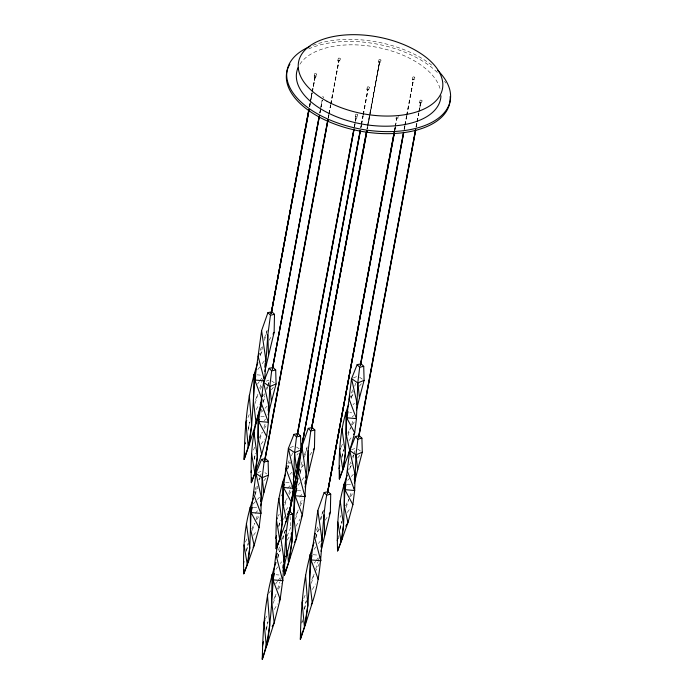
<?xml version="1.0" encoding="UTF-8"?>
<svg xmlns="http://www.w3.org/2000/svg" width="694" height="694" viewBox="0 0 694 694"><rect width="100%" height="100%" fill="white"/><g stroke="black" fill="none" stroke-linecap="round" stroke-linejoin="round"><path stroke-width="0.52" stroke-dasharray="3.47 2.6" d="M314.182 76.028L314.59 73.833M309.368 106.807L309.94 103.536M310.756 99.346L311.918 92.875M312.135 91.886L315.284 75.785L312.447 91.894M309.481 106.859L310.018 103.484M310.209 102.417L311.988 92.823M312.248 91.938L315.414 75.915M309.611 106.867L310.149 103.484M310.348 102.417L312.118 92.831M312.378 91.946L315.284 75.785M309.689 106.815L310.279 103.614M311.068 99.355L312.257 92.961M316.16 76.522A1.024 0.547 10.5 0 0 314.868 75.707A1.024 0.547 10.5 0 0 314.486 76.592A1.024 0.547 10.5 0 0 316.16 76.522L316.559 74.336A1.024 0.547 10.5 0 0 315.267 73.521A1.024 0.547 10.5 0 0 314.894 74.405A1.024 0.547 10.5 0 0 316.559 74.336M319.743 112.94L320.316 109.678M320.533 108.689L322.085 100.11M319.856 113.001L322.346 100.24M320.055 112.948L322.398 100.118M337.857 60.595L338.264 58.4M328.106 118.041L328.748 114.718M328.895 113.781L330.526 105.124M330.648 104.109L338.828 60.343M328.21 118.101L328.878 114.727M328.999 113.833L330.656 105.132M330.856 104.065L338.958 60.352M328.34 118.101L329.017 114.857M329.138 113.842L330.769 105.184M330.917 104.239L339.071 60.404M339.834 61.089A1.024 0.547 10.5 0 0 338.542 60.274A1.024 0.547 10.5 0 0 338.16 61.159A1.024 0.547 10.5 0 0 339.834 61.089L340.242 58.903A1.024 0.547 10.5 0 0 338.95 58.079A1.024 0.547 10.5 0 0 338.568 58.973A1.024 0.547 10.5 0 0 340.242 58.903M355.259 116.644L355.666 114.458M354.2 127.175L356.23 116.392M354.382 127.063L356.36 116.401M354.495 127.115L356.464 116.453M357.237 117.139A1.024 0.547 10.5 0 0 355.944 116.323A1.024 0.547 10.5 0 0 355.562 117.208A1.024 0.547 10.5 0 0 357.237 117.139L357.644 114.952A1.024 0.547 10.5 0 0 356.343 114.137A1.024 0.547 10.5 0 0 355.97 115.022A1.024 0.547 10.5 0 0 357.644 114.952M366.9 89.318L367.308 87.123M360.707 127.557L361.158 125.302M361.305 124.356L362.936 115.707M363.083 114.77L367.872 89.066M360.819 127.609L361.288 125.302M361.409 124.417L363.066 115.716M363.188 114.822L368.002 89.066M361.027 127.566L361.401 125.362M361.617 124.365L363.179 115.768M363.396 114.779L368.115 89.127M368.878 89.812A1.024 0.547 10.5 0 0 367.586 88.997A1.024 0.547 10.5 0 0 367.213 89.882A1.024 0.547 10.5 0 0 368.878 89.812L369.286 87.626A1.024 0.547 10.5 0 0 367.993 86.802A1.024 0.547 10.5 0 0 367.612 87.696A1.024 0.547 10.5 0 0 369.286 87.626M378.551 61.983L378.959 59.797M367.404 126.742L367.013 128.876L379.653 61.74L367.941 125.761M367.603 125.675L379.523 61.731M367.326 128.884L379.653 61.74M380.529 62.486A1.024 0.547 10.5 0 0 379.236 61.662A1.024 0.547 10.5 0 0 378.855 62.555A1.024 0.547 10.5 0 0 380.529 62.486L380.928 60.291A1.024 0.547 10.5 0 0 379.635 59.476A1.024 0.547 10.5 0 0 379.262 60.361A1.024 0.547 10.5 0 0 380.928 60.291M394.478 130.602L395.068 127.41M395.268 126.343L397.055 117.789M394.556 130.55L395.146 127.358M395.398 126.473L396.916 117.789M394.791 130.611L395.276 127.366M395.016 129.622L395.407 127.496M397.922 118.535A1.024 0.547 10.5 0 0 396.63 117.72A1.024 0.547 10.5 0 0 396.257 118.605A1.024 0.547 10.5 0 0 397.922 118.535L398.33 116.34M412.418 79.385L412.826 77.199M404.064 129.284L404.706 125.961M404.854 125.024L406.484 116.384M406.606 115.369L413.39 79.133M404.177 129.336L404.845 125.97M404.966 125.076L406.615 116.392M406.814 115.325L413.52 79.142M404.307 129.344L404.949 126.022M405.096 125.085L406.727 116.445M406.918 115.378L413.633 79.194M414.396 79.879A1.024 0.547 10.5 0 0 413.103 79.064A1.024 0.547 10.5 0 0 412.722 79.949A1.024 0.547 10.5 0 0 414.396 79.879L414.804 77.693A1.024 0.547 10.5 0 0 413.511 76.878A1.024 0.547 10.5 0 0 413.13 77.763A1.024 0.547 10.5 0 0 414.804 77.693M419.627 102.599L420.035 100.413M416.01 126.933L416.799 122.682M416.999 121.615L418.629 112.983M418.82 111.925L420.599 102.356M416.122 126.993L416.912 122.734M417.103 121.676L418.76 112.992M418.95 111.925L420.729 102.356M416.253 126.993L417.111 122.691M417.233 121.676L418.864 113.044M419.601 108.915L420.833 102.417M421.605 103.102A1.024 0.547 10.5 0 0 420.312 102.278A1.024 0.547 10.5 0 0 419.931 103.172A1.024 0.547 10.5 0 0 421.605 103.102L422.013 100.908A1.024 0.547 10.5 0 0 420.711 100.092A1.024 0.547 10.5 0 0 420.338 100.977A1.024 0.547 10.5 0 0 422.013 100.908M245.659 441.983L245.216 444.091L246.197 442.173M248.088 430.384L249.849 421.943L248.157 429.282M266.236 630.204L268.005 621.763M302.315 619.759L301.43 623.975L302.905 621.095M304.527 609.211L306.288 600.77M254.247 459.298L255.548 453.243M246.448 551.418L248.192 543.341L246.266 551.409M278.875 526.364L280.185 520.309M341.838 457.676L343.573 449.599L341.873 456.661M338.715 535.612L338.065 538.639L339.166 536.861M340.025 529.557L341.76 521.48M266.314 629.111L267.971 621.755M304.371 609.167L306.271 600.761M260.267 355.892L262.714 346.575M277.947 557.811L281.157 545.371M300.112 473.716L302.749 463.323M316.004 537.876L318.641 527.483M254.082 459.289L255.513 453.243M278.702 526.364L280.124 520.309M340.06 528.542L341.726 521.48M261.039 411.221L261.517 409.182M262.965 403.067L264.856 395.944M255.14 495.195L257.595 486.043M287.81 469.127L289.71 462.004M351.225 398.408L353.194 391.295M349.655 469.265L351.39 463.167M264.449 340.407L267.051 331.142M304.484 457.155L307.078 447.89M282.892 539.195L285.494 529.938M320.958 519.259L323.56 509.995M255.166 403.405L257.908 394.157L255.01 400.976M295.488 519.121L298.229 509.882L294.915 517.672M273.315 603.225L276.065 593.977L273.158 600.796M311.38 583.281L314.122 574.042L311.224 580.861M266.73 389.863L267.667 386.818M267.979 385.803L268.916 382.758M259.461 479.953L260.085 477.932M291.584 455.923L292.521 452.878M354.755 386.22L355.692 383.175M352.942 458.101L353.879 455.056M259.773 388.241L262.87 378.386M300.086 503.965L301.951 498.049M277.609 589.05L279.786 582.153M280.09 581.164L281.027 578.206M315.675 569.115L317.843 562.209M318.156 561.229L319.084 558.271M260.345 354.729L262.696 350.088M300.034 472.432L301.3 468.467L303.59 464.919M277.548 557.525L279.135 552.571L280.853 549.908M315.614 537.59L317.201 532.628L319.483 529.08M259.929 439.198L262.228 432.189M252.347 530.311L254.646 523.302M284.783 505.258L287.082 498.249M347.954 435.563L350.583 427.547L347.841 433.195M346.141 507.435L348.77 499.42L345.569 506.013M260.259 350.409L262.002 345.326M264.44 338.221L267.225 330.092M300.927 465.11L302.671 460.035M304.406 454.952L307.19 446.823M278.407 550.229L280.15 545.154M282.241 539.056L285.373 529.912M316.473 530.294L318.216 525.211M319.96 520.127L323.439 509.969M283.603 519.476L284.661 516.483M263.911 427.348L265.273 423.522M255.991 519.424L257.691 514.627M288.765 493.417L290.118 489.582M290.456 488.619L291.48 485.748M351.598 424.667L353.298 419.879M349.785 496.548L351.485 491.76M262.853 401.982L265.273 397.315M254.915 494.093L256.346 490.094L257.691 488.429M287.351 469.04L288.773 465.049L293.501 459.22M351.233 397.341L353.298 393.68M263.772 395.736L264.535 393.732M266.435 388.727L267.19 386.723M267.572 385.725L269.099 381.717M255.054 489.851L256.954 484.846M258.853 479.84L259.617 477.836M259.99 476.839L261.135 473.837M287.863 463.8L289.381 459.792M351.416 393.099L352.934 389.091M349.603 464.971L350.748 461.97M352.647 456.964L353.411 454.969M353.784 453.963L355.692 448.957M247.966 417.528L249.215 414.604M287.047 536.167L291.601 525.453M265.29 619.291L267.363 614.424M303.772 598.384L305.429 594.489M253.423 450.016L254.793 447.196M259.356 437.775L262.098 432.128M245.381 542.075L247.211 538.31M251.783 528.889L254.524 523.241M278.268 516.084L279.188 514.202M284.67 502.898L286.952 498.188M340.988 447.326L342.819 443.553M340.086 517.316L341.006 515.434M260.293 389.421L262.202 385.63M300.138 506.091L302.992 500.4M278.441 589.241L281.304 583.55M315.076 572.142L319.37 563.615M256.155 409.625L259.356 404.055M295.948 526.269L300.207 518.843M274.312 609.445L277.513 603.875M312.378 589.501L315.57 583.932M268.986 340.32L271.276 336.772M309.88 455.151L312.17 451.603M287.143 540.14L289.997 535.699M325.208 520.205L328.062 515.763M264.319 428.51L266.08 425.838M256.737 519.624L259.669 515.165M289.164 494.57L291.515 491.005M352.344 424.875L354.686 421.31M350.531 496.748L352.873 493.182M261.013 444.264L264.787 439.05M253.431 535.378L256.58 531.031M285.867 510.324L289.008 505.978M349.039 440.629L352.188 436.274M347.226 512.502L350.375 508.155M257.5 384.06L259.391 381.474M260.016 380.607L261.907 378.022M299.704 497.19L302.862 492.879M268.708 593.379L270.599 590.785M275.648 583.88L277.539 581.294M278.173 580.427L280.064 577.842M314.339 563.077L315.605 561.351M316.238 560.492L318.13 557.898M257.804 369.538L259.695 367.022M262.211 363.665L264.735 360.307M298.116 485.253L301.274 481.063M301.899 480.222L304.423 476.865M275.952 569.358L277.843 566.842M280.367 563.485L281.625 561.81M314.018 549.422L315.909 546.898M318.433 543.549L320.324 541.025M271.345 389.82L273.375 387.321M263.763 480.933L266.47 477.602M296.876 455.047L298.22 453.382M359.371 386.185L361.401 383.687M350.14 467.227L351.485 465.561M357.557 458.066L360.264 454.726M264.214 420.685L265.585 419.133M255.271 513.343L258.012 510.246M280.853 496.045L282.224 494.492M287.698 488.298L290.439 485.201M352.24 417.051L353.61 415.498M261.438 412.158L264.301 409.113M265.013 408.35L267.164 406.077M253.137 504.026L256.719 500.227M257.439 499.463L259.582 497.182M353.038 404.715L354.478 403.197M289.866 474.418L292.018 472.137M347.651 480.395L350.513 477.351M351.233 476.596L353.376 474.314M266.244 381.188L268.951 380.086M353.367 377.918L356.976 376.452M290.196 447.621L293.805 446.147M257.76 472.666L262.271 470.827M351.554 449.799L356.065 447.96M256.954 374.829L260.866 375.168M349.793 412.661L351.754 412.835M260.788 416.209L264.709 416.556M347.009 484.455L350.921 484.794M285.642 482.269L289.554 482.616M297.266 490.545L302.168 490.979M253.215 507.323L257.127 507.67M313.168 554.706L317.08 555.053M276.082 574.736L279.014 574.988M359.657 377.302L362.32 379.132M271.632 380.937L274.295 382.767M357.844 449.183L360.507 451.013M296.485 447.005L299.149 448.836M264.943 472.657L266.713 473.881M290.031 516.405L290.951 528.299M322.476 96.735A1.024 0.547 10.5 0 1 323.638 97.117A1.024 0.547 10.5 0 1 323.525 97.776M308.717 48.91A82.942 44.321 10.5 0 1 437.35 72.462M444.628 81.259A82.942 44.321 10.5 0 1 445.739 83.054M312.899 45.318A82.942 44.321 10.5 0 1 433.073 66.234M299.903 64.212A73.191 39.107 10.5 0 1 376.365 47.166A73.191 39.107 10.5 0 1 440.586 90.923"/><path stroke-width="1.04" d="M248.131 562.487L254.143 545.493L259.096 527.553L260.84 513.386L262.176 477.68L264.093 461.97L261.525 459.437L255.956 473.403L251.054 512.528L249.745 548.052L248.131 562.487L243.776 573.808C242.943 548.338 244.227 522.088 253.483 498.084M341.925 539.611L347.937 522.617L352.89 504.677L354.634 490.511L355.97 454.804L357.887 439.102L355.319 436.561L349.75 450.536L344.849 489.652L343.539 525.184L341.925 539.611L337.57 550.932C336.737 525.462 338.021 499.22 347.278 475.208M275.969 562.487C265.29 593.535 262.87 626.691 262.297 659.3L274.182 622.813L280.176 599.234L282.727 580.705L285.971 534.727L288.626 515.026L287.342 513.76M284.67 562.843L284.462 575.196L296.347 538.709L302.341 515.13L304.9 496.609L308.136 450.623L310.791 430.922L308.223 428.389L301.925 446.355L295.115 495.75L291.957 541.268L289.398 560.787M264.744 371.394L274.139 332.331L274.494 314.33L271.927 311.788L267.91 312.664L261.603 330.63L254.793 380.026L251.636 425.552L249.077 445.071L244.149 459.48C244.722 426.862 247.142 393.715 257.812 362.667M282.9 571.223L292.287 532.151L292.651 514.15L290.083 511.608L288.071 512.051M305.065 487.119L314.451 448.046L314.816 430.046L312.248 427.504L308.223 428.389M320.958 551.279L330.353 512.215L330.717 494.206L328.149 491.673L324.124 492.549L317.817 510.515L311.007 559.911L307.85 605.437L305.291 624.947L300.363 639.365C300.936 606.747 303.356 573.591 314.035 542.552M255.279 372.895L254.013 374.569L253.414 400.533L256.034 422.984L249.077 445.071M311.493 552.771L310.235 554.454L309.628 580.418L312.248 602.869L305.291 624.947M255.713 471.373L257.327 456.947L258.636 421.414L263.538 382.29L269.099 368.323L271.666 370.865L269.758 386.567L268.422 422.273L266.669 436.439L261.725 454.379L251.349 482.694C250.491 456.869 251.879 430.263 261.421 405.973M280.567 537.434L282.18 523.007L283.482 487.474L288.392 448.359L293.952 434.383L296.52 436.925L294.603 452.627L293.276 488.333L291.523 502.499L286.57 520.439L276.203 548.754C275.405 523.64 276.594 497.763 285.564 474.028M343.738 467.73L345.352 453.303L346.662 417.771L351.563 378.655L357.124 364.688L359.692 367.221L357.783 382.932L356.447 418.629L354.695 432.796L349.75 450.744L339.375 479.06C338.577 453.937 339.765 428.059 348.735 404.333M243.941 569.705L243.776 573.808L247.281 564.482L249.745 548.052L246.37 523.423M251.558 477.576L251.349 482.694L254.863 473.377L257.327 456.947L253.943 432.31M276.576 539.533L276.203 548.754L279.708 539.438L282.18 523.007L278.797 498.37M339.713 470.862L339.375 479.06L342.888 469.734L345.352 453.303L341.969 428.666M337.648 548.885L337.57 550.932L341.075 541.615L343.539 525.184L340.155 500.548M254.013 374.569L254.793 380.026L264.579 380.885L267.823 334.907L270.478 315.206L267.91 312.664M311.259 604.786L312.248 602.869C324.037 568.039 320.229 530.858 326.692 495.082L324.124 492.549M244.644 452.297L244.149 459.48L248.226 447.066L251.636 425.552L249.293 395.285M262.653 654.173L262.297 659.3C274.763 621.824 269.845 581.294 278.103 542.873M284.896 569.045L284.462 575.196L288.548 562.791L291.957 541.268L291.367 533.703M300.866 632.182L300.363 639.365L304.44 626.951L307.85 605.437L305.516 575.161M268.188 410.518L268.647 405.27L263.538 382.29L269.758 386.567L271.458 401.514L268.153 414.769M260.614 501.623L261.065 496.384L255.956 473.403L262.176 477.68L263.885 492.627L260.571 505.883M293.224 474.479L293.501 471.33L288.392 448.359L294.603 452.627L296.312 467.574L293.258 479.814M356.404 404.776L356.673 401.626L351.563 378.655L357.783 382.932L359.483 397.87L356.43 410.111M354.313 479.806L354.86 473.508L349.75 450.536L355.97 454.804L357.67 469.751L354.365 483.015M264.752 367.23L265.229 363.127M265.472 361.08L265.707 359.032L261.603 330.63M282.788 568.074L283.143 565.003M283.499 561.923L283.863 558.852L280.662 536.766M304.952 483.978L305.317 480.899M305.672 477.828L306.028 474.748L301.925 446.355M320.975 547.115L321.331 544.035M321.686 540.964L321.921 538.917L317.817 510.515M267.233 644.891L269.784 625.372L267.45 595.105M262.453 396.326L262.731 394.27M309.09 110.008L271.163 313.584L308.752 109.93M271.163 313.584L308.83 109.878M271.293 313.593L308.96 109.878M319.448 116.063L272.36 369.243L319.205 116.011M272.36 369.243L319.335 116.011M264.674 460.296L327.759 120.053M264.778 460.356L327.889 120.053M264.908 460.356L328.002 120.114M297.101 435.251L353.853 129.188M297.214 435.303L353.992 129.188M297.344 435.312L354.096 129.249M360.412 130.689L289.32 513.404L360.169 130.628M289.32 513.404L360.299 130.637M366.953 131.088L311.485 429.308L366.614 131.001M311.485 429.308L366.64 131.079M366.926 131.01L311.354 429.17M394.426 132.814L327.377 493.469L394.079 132.728M327.377 493.469L394.157 132.675M327.516 493.469L394.287 132.684M360.273 365.547L403.526 132.346M360.386 365.608L403.656 132.354M360.516 365.608L403.769 132.407M358.468 437.428L415.472 130.004M358.572 437.48L415.602 130.004M358.703 437.489L415.715 130.056M262.514 645.914L263.468 641.716M255.748 375.836L254.793 380.026L262.028 399.414L256.034 422.984L255.045 424.91M274.373 573.556L272.942 579.854L280.176 599.234L279.109 601.091M289.849 509.969L294.334 490.294L298.134 478.383M296.78 488.403L295.115 495.75L302.341 515.13L301.274 516.987M311.962 555.712L311.007 559.911L318.242 579.299M251.002 472.397L251.471 470.385M243.421 563.511L243.898 561.498M275.848 538.466L276.559 535.438M339.028 468.762L339.739 465.735M337.215 540.643L337.692 538.622M259.114 419.376L258.636 421.414L266.669 436.439M252.252 507.427L251.054 512.528L259.096 527.553M284.21 484.421L283.482 487.474L291.523 502.499L290.266 504.243M348.102 411.655L346.662 417.771L354.695 432.796L353.446 434.539M346.046 484.559L344.849 489.652L352.89 504.677M271.458 401.514L276.073 383.99L275.692 369.989L273.124 367.447L269.099 368.323M263.885 492.627L268.491 475.104L268.11 461.094L265.542 458.561L261.525 459.437M296.312 467.574L300.927 450.05L300.545 436.049L297.978 433.507L293.952 434.383M359.483 397.87L364.098 380.355L363.717 366.345L361.149 363.803L357.124 364.688M357.67 469.751L362.285 452.228L361.904 438.226L359.336 435.685L355.319 436.561M259.218 353.454L258.168 356.508L264.579 380.885M299.53 469.179L298.489 472.224L304.9 496.609L295.115 495.75L294.334 490.294L293.736 516.258L296.347 538.709L294.386 542.543M277.366 553.274L276.325 556.328L282.727 580.705L272.942 579.854L272.169 574.389L271.562 600.362L274.182 622.813L272.213 626.647M315.432 533.339L314.391 536.384L320.793 560.769L311.007 559.911L310.235 554.454M261.872 400.742L261.109 402.746L268.422 422.273L258.636 421.414L257.856 415.958L258.064 437.558L261.725 454.379L260.623 456.158M254.29 491.855L253.536 493.85L260.84 513.386L251.054 512.528L250.274 507.062L250.482 528.672L254.143 545.493L253.05 547.271M287.099 465.804L285.963 468.806L293.276 488.333L283.482 487.474L282.71 482.018L282.909 503.627L286.57 520.439L285.477 522.226M350.279 396.101L349.134 399.102L356.447 418.629L346.662 417.771L345.881 412.314L346.089 433.923L349.75 450.744L348.648 452.523M348.084 468.979L347.321 470.983L354.634 490.511L344.849 489.652L344.068 484.195L345.499 482.677M246.726 420.451L245.902 422.394L248.226 447.066M264.874 620.271L264.05 622.214L266.375 646.886M302.94 600.327L302.116 602.279L304.44 626.951M277.357 517.967L276.438 519.849L279.708 539.438M340.528 448.263L339.618 450.146L342.888 469.734M345.742 526.182L347.937 522.617L344.276 505.805L344.068 484.195M272.994 334.109L274.139 332.331M313.315 449.825L314.451 448.046M291.142 533.929L292.287 532.151M329.208 513.985L330.353 512.215M285.408 556.77L286.674 555.096L285.971 534.727M269.758 386.567L276.073 383.99M357.783 382.932L364.098 380.355M294.603 452.627L300.927 450.05M262.176 477.68L268.491 475.104M355.97 454.804L362.285 452.228M270.478 315.206L274.494 314.33M271.666 370.865L275.692 369.989M359.692 367.221L363.717 366.345M310.791 430.922L314.816 430.046M296.52 436.925L300.545 436.049M357.887 439.102L361.904 438.226M264.093 461.97L268.11 461.094M326.692 495.082L330.717 494.206M288.626 515.026L292.651 514.15M337.805 522.027L341.075 541.615M251.592 453.789L254.863 473.377M244.01 544.894L247.281 564.482M354.244 487.778L354.634 490.511M320.281 557.126L320.793 560.769M304.51 493.876L304.9 496.609M264.058 377.25L264.319 379.071M282.475 578.891L282.727 580.705M260.58 511.565L260.84 513.386M287.429 550.984L288.548 562.791M324.037 514.783L324.74 535.161M308.136 450.623L308.839 470.992M267.823 334.907L268.517 355.276M450.163 96.579A82.942 44.321 10.5 0 1 360.923 131.253A82.942 44.321 10.5 0 1 288.244 67.37M288.6 66.555A82.942 44.321 10.5 0 1 289.875 64.169M437.732 70.432A82.942 44.321 10.5 0 1 417.875 127.826A82.942 44.321 10.5 0 1 307.069 107.032A82.942 44.321 10.5 0 1 310.018 46.472M440.942 95.824A73.191 39.107 10.5 0 1 360.039 123.679A73.191 39.107 10.5 0 1 298.03 67.708M327.178 101.367A73.191 39.107 10.5 0 0 442.321 89.491A73.191 39.107 10.5 0 0 342.073 35.255A73.191 39.107 10.5 0 0 327.178 101.367"/></g></svg>
